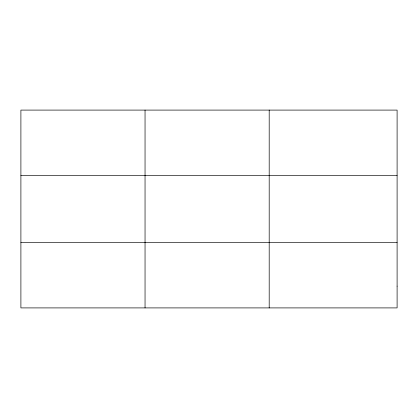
<?xml version="1.0" encoding="UTF-8"?>
<svg xmlns="http://www.w3.org/2000/svg" width="418" height="418" viewBox="0 0 418 418"><rect width="100%" height="100%" fill="white"/><g stroke="black" fill="none" stroke-linecap="round" stroke-linejoin="round"><path stroke-width="0.63" d="M145.046 307.909L145.046 110.091M269.192 307.909L269.192 110.091M20.9 175.372L397.1 175.372M20.9 242.628L397.1 242.628M397.1 286.147L397.1 307.909L20.9 307.909L20.9 110.091L397.1 110.091L397.1 286.147"/></g></svg>
